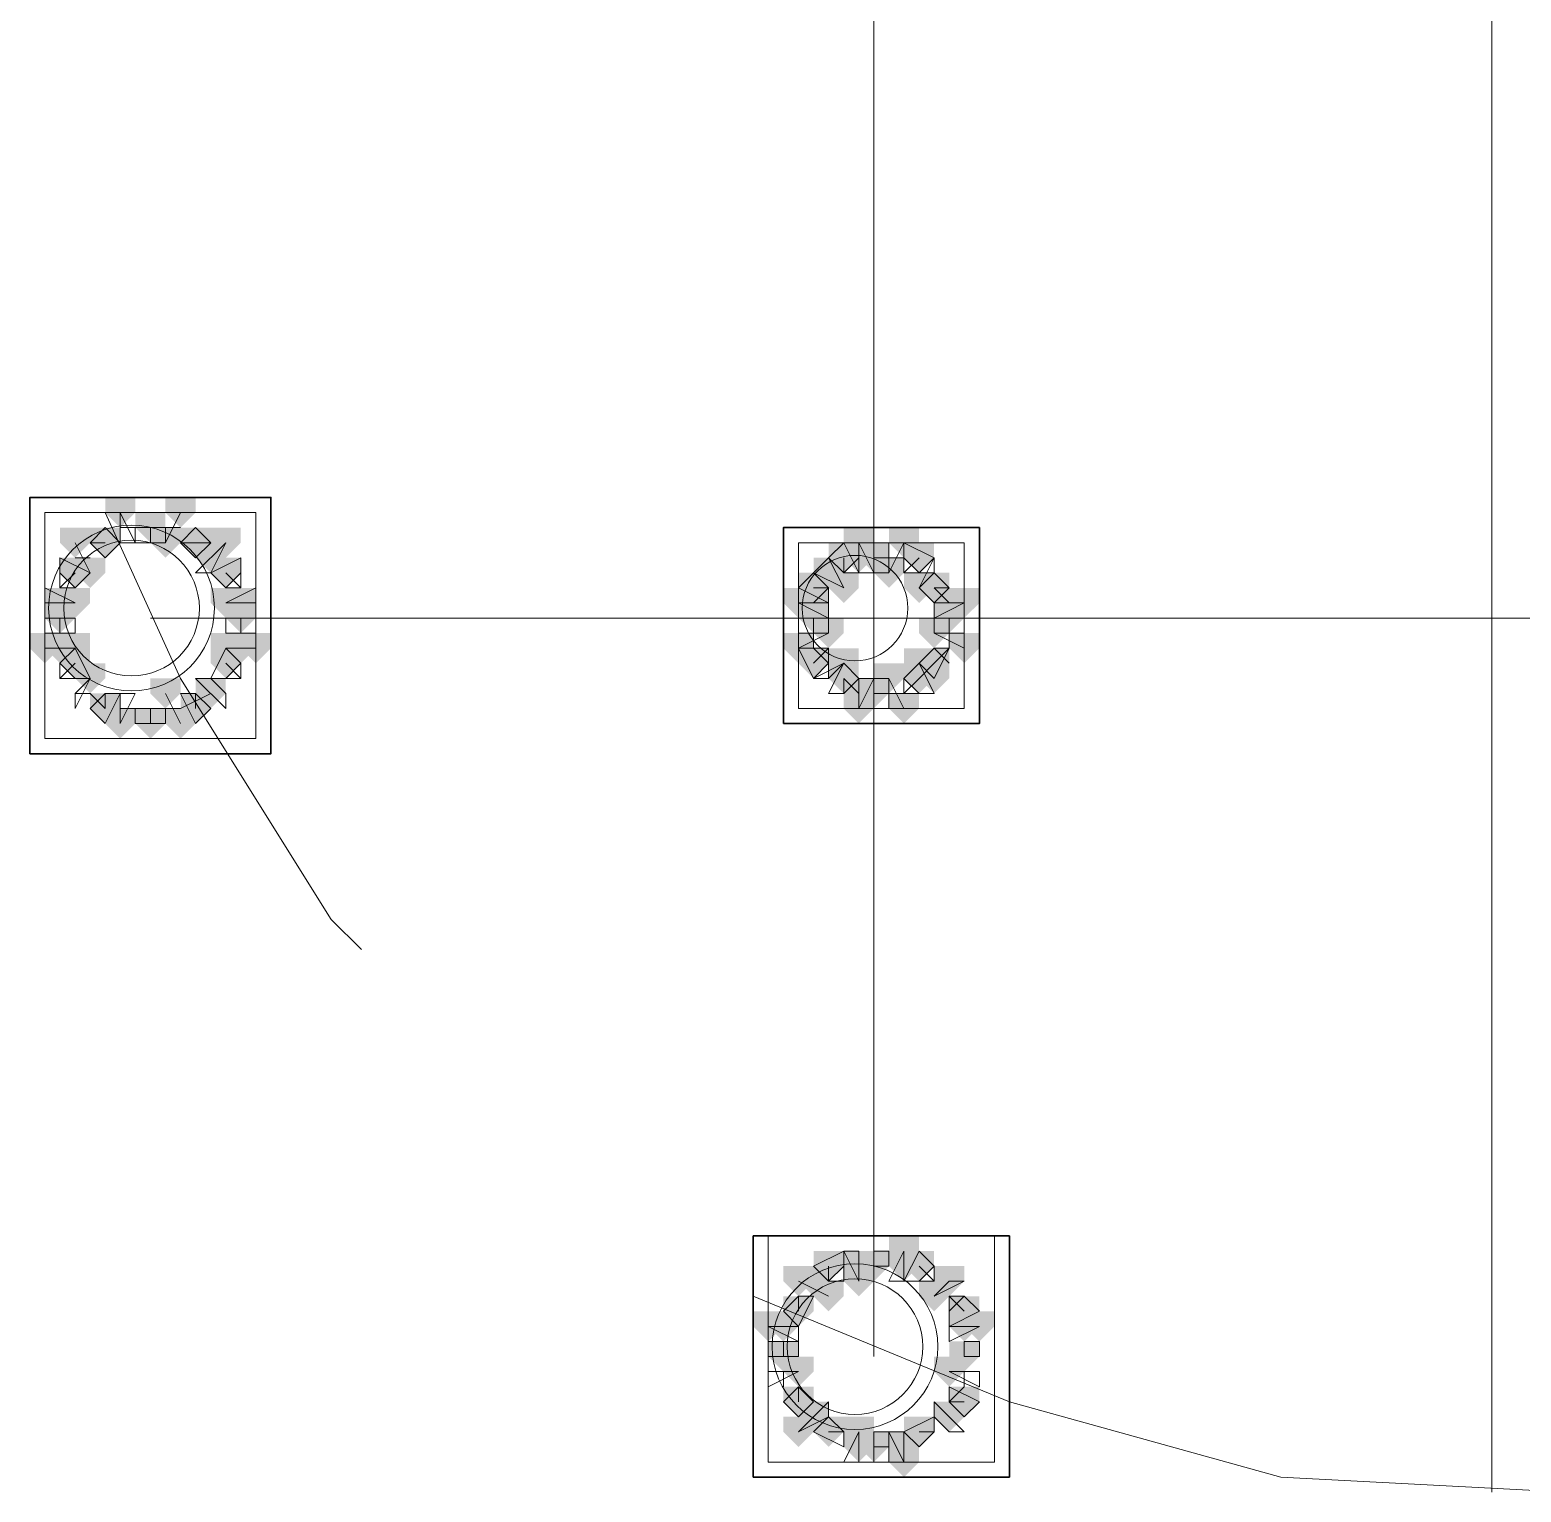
# Model space of a CAD drawing. Header units: millimetres. Extents: x 2315 to 4619, y 1334 to 1897.
# Drawn here: x 3494.09 to 3500.14, y 1548.66 to 1554.59 of the extents above; entities that cross this region are included whole.
import ezdxf

# ---------------------------------------------------------------- set-up
doc = ezdxf.new("R2010")
doc.units = ezdxf.units.MM
for name, color, linetype, true_color in [('PDF_10', 7, 'Continuous', 0x00b85c), ('PDF_AXIS', 7, 'Continuous', 0x00b85c), ('PDF_柱构件', 7, 'Continuous', 0x00b85c), ('PDF_转运站初步方案', 7, 'Continuous', 0x00b85c)]:
    doc.layers.add(name, color=color, linetype=linetype, true_color=true_color)
doc.layers.add('PDF_中心线层', color=1, linetype='Continuous')
doc.layers.add('PDF_粗实线层', color=7, linetype='Continuous')

msp = doc.modelspace()

# ---------------------------------------------------------------- hatches: boundary and pattern name
at = {"layer": 'PDF_10', "transparency": 33554559}
for points in [[(3494.5828, 1552.6298), (3494.5217, 1552.6298), (3494.5217, 1552.5687), (3494.5828, 1552.5076), (3494.6439, 1552.5687), (3494.6439, 1552.6298)], [(3494.5828, 1552.6298), (3494.5217, 1552.6298), (3494.5217, 1552.5687), (3494.5828, 1552.5076), (3494.6439, 1552.5687), (3494.6439, 1552.6298)], [(3494.3996, 1552.5687), (3494.3385, 1552.5687), (3494.3385, 1552.5076), (3494.3996, 1552.4466), (3494.4607, 1552.5076), (3494.4607, 1552.5687)], [(3494.3996, 1552.5687), (3494.3385, 1552.5687), (3494.3385, 1552.5076), (3494.3996, 1552.4466), (3494.4607, 1552.5076), (3494.4607, 1552.5687)], [(3494.3996, 1552.5687), (3494.3385, 1552.5687), (3494.3385, 1552.5076), (3494.3996, 1552.4466), (3494.4607, 1552.5076), (3494.4607, 1552.5687)], [(3494.7661, 1552.5687), (3494.705, 1552.5687), (3494.705, 1552.5076), (3494.7661, 1552.4466), (3494.8271, 1552.5076), (3494.8271, 1552.5687)], [(3494.7661, 1552.5687), (3494.705, 1552.5687), (3494.705, 1552.5076), (3494.7661, 1552.4466), (3494.8271, 1552.5076), (3494.8271, 1552.5687)], [(3494.7661, 1552.5687), (3494.705, 1552.5687), (3494.705, 1552.5076), (3494.7661, 1552.4466), (3494.8271, 1552.5076), (3494.8271, 1552.5687)], [(3497.3925, 1552.5076), (3497.3315, 1552.5076), (3497.3315, 1552.4466), (3497.3925, 1552.3855), (3497.4536, 1552.4466), (3497.4536, 1552.5076)], [(3497.3925, 1552.5076), (3497.3315, 1552.5076), (3497.3315, 1552.4466), (3497.3925, 1552.3855), (3497.4536, 1552.4466), (3497.4536, 1552.5076)], [(3497.5147, 1552.5076), (3497.4536, 1552.5076), (3497.4536, 1552.4466), (3497.5147, 1552.3855), (3497.5758, 1552.4466), (3497.5758, 1552.5076)], [(3497.5147, 1552.5076), (3497.4536, 1552.5076), (3497.4536, 1552.4466), (3497.5147, 1552.3855), (3497.5758, 1552.4466), (3497.5758, 1552.5076)], [(3497.698, 1552.5076), (3497.6369, 1552.5076), (3497.6369, 1552.4466), (3497.698, 1552.3855), (3497.759, 1552.4466), (3497.759, 1552.5076)], [(3497.698, 1552.5076), (3497.6369, 1552.5076), (3497.6369, 1552.4466), (3497.698, 1552.3855), (3497.759, 1552.4466), (3497.759, 1552.5076)], [(3494.2774, 1552.4466), (3494.2163, 1552.4466), (3494.2163, 1552.3855), (3494.2774, 1552.3244), (3494.3385, 1552.3855), (3494.3385, 1552.4466)], [(3494.2774, 1552.4466), (3494.2163, 1552.4466), (3494.2163, 1552.3855), (3494.2774, 1552.3244), (3494.3385, 1552.3855), (3494.3385, 1552.4466)], [(3494.8882, 1552.4466), (3494.8271, 1552.4466), (3494.8271, 1552.3855), (3494.8882, 1552.3244), (3494.9493, 1552.3855), (3494.9493, 1552.4466)], [(3494.8882, 1552.4466), (3494.8271, 1552.4466), (3494.8271, 1552.3855), (3494.8882, 1552.3244), (3494.9493, 1552.3855), (3494.9493, 1552.4466)], [(3497.2704, 1552.3855), (3497.2093, 1552.3855), (3497.2093, 1552.3244), (3497.2704, 1552.2633), (3497.3315, 1552.3244), (3497.3315, 1552.3855)], [(3497.2704, 1552.3855), (3497.2093, 1552.3855), (3497.2093, 1552.3244), (3497.2704, 1552.2633), (3497.3315, 1552.3244), (3497.3315, 1552.3855)], [(3497.759, 1552.3855), (3497.698, 1552.3855), (3497.698, 1552.3244), (3497.759, 1552.2633), (3497.8201, 1552.3244), (3497.8201, 1552.3855)], [(3497.759, 1552.3855), (3497.698, 1552.3855), (3497.698, 1552.3244), (3497.759, 1552.2633), (3497.8201, 1552.3244), (3497.8201, 1552.3855)], [(3494.2163, 1552.2633), (3494.1552, 1552.2633), (3494.1552, 1552.2022), (3494.2163, 1552.1412), (3494.2774, 1552.2022), (3494.2774, 1552.2633)], [(3494.2163, 1552.2633), (3494.1552, 1552.2633), (3494.1552, 1552.2022), (3494.2163, 1552.1412), (3494.2774, 1552.2022), (3494.2774, 1552.2633)], [(3494.9493, 1552.2633), (3494.8882, 1552.2633), (3494.8882, 1552.2022), (3494.9493, 1552.1412), (3495.0104, 1552.2022), (3495.0104, 1552.2633)], [(3494.9493, 1552.2633), (3494.8882, 1552.2633), (3494.8882, 1552.2022), (3494.9493, 1552.1412), (3495.0104, 1552.2022), (3495.0104, 1552.2633)], [(3497.2704, 1552.2633), (3497.2093, 1552.2633), (3497.2093, 1552.2022), (3497.2704, 1552.1412), (3497.3315, 1552.2022), (3497.3315, 1552.2633)], [(3497.2704, 1552.2633), (3497.2093, 1552.2633), (3497.2093, 1552.2022), (3497.2704, 1552.1412), (3497.3315, 1552.2022), (3497.3315, 1552.2633)], [(3497.8201, 1552.2633), (3497.759, 1552.2633), (3497.759, 1552.2022), (3497.8201, 1552.1412), (3497.8812, 1552.2022), (3497.8812, 1552.2633)], [(3497.8201, 1552.2633), (3497.759, 1552.2633), (3497.759, 1552.2022), (3497.8201, 1552.1412), (3497.8812, 1552.2022), (3497.8812, 1552.2633)], [(3494.2774, 1552.0801), (3494.2163, 1552.0801), (3494.2163, 1552.019), (3494.2774, 1551.9579), (3494.3385, 1552.019), (3494.3385, 1552.0801)], [(3494.2774, 1552.0801), (3494.2163, 1552.0801), (3494.2163, 1552.019), (3494.2774, 1551.9579), (3494.3385, 1552.019), (3494.3385, 1552.0801)], [(3494.8882, 1552.0801), (3494.8271, 1552.0801), (3494.8271, 1552.019), (3494.8882, 1551.9579), (3494.9493, 1552.019), (3494.9493, 1552.0801)], [(3494.8882, 1552.0801), (3494.8271, 1552.0801), (3494.8271, 1552.019), (3494.8882, 1551.9579), (3494.9493, 1552.019), (3494.9493, 1552.0801)], [(3497.2704, 1552.0801), (3497.2093, 1552.0801), (3497.2093, 1552.019), (3497.2704, 1551.9579), (3497.3315, 1552.019), (3497.3315, 1552.0801)], [(3497.2704, 1552.0801), (3497.2093, 1552.0801), (3497.2093, 1552.019), (3497.2704, 1551.9579), (3497.3315, 1552.019), (3497.3315, 1552.0801)], [(3497.759, 1552.0801), (3497.698, 1552.0801), (3497.698, 1552.019), (3497.759, 1551.9579), (3497.8201, 1552.019), (3497.8201, 1552.0801)], [(3497.759, 1552.0801), (3497.698, 1552.0801), (3497.698, 1552.019), (3497.759, 1551.9579), (3497.8201, 1552.019), (3497.8201, 1552.0801)], [(3497.3925, 1552.019), (3497.3315, 1552.019), (3497.3315, 1551.9579), (3497.3925, 1551.8968), (3497.4536, 1551.9579), (3497.4536, 1552.019)], [(3497.3925, 1552.019), (3497.3315, 1552.019), (3497.3315, 1551.9579), (3497.3925, 1551.8968), (3497.4536, 1551.9579), (3497.4536, 1552.019)], [(3497.698, 1552.019), (3497.6369, 1552.019), (3497.6369, 1551.9579), (3497.698, 1551.8968), (3497.759, 1551.9579), (3497.759, 1552.019)], [(3497.698, 1552.019), (3497.6369, 1552.019), (3497.6369, 1551.9579), (3497.698, 1551.8968), (3497.759, 1551.9579), (3497.759, 1552.019)], [(3497.5147, 1551.9579), (3497.4536, 1551.9579), (3497.4536, 1551.8968), (3497.5147, 1551.8357), (3497.5758, 1551.8968), (3497.5758, 1551.9579)], [(3497.5147, 1551.9579), (3497.4536, 1551.9579), (3497.4536, 1551.8968), (3497.5147, 1551.8357), (3497.5758, 1551.8968), (3497.5758, 1551.9579)], [(3494.3996, 1551.8968), (3494.3385, 1551.8968), (3494.3385, 1551.8357), (3494.3996, 1551.7747), (3494.4607, 1551.8357), (3494.4607, 1551.8968)], [(3494.3996, 1551.8968), (3494.3385, 1551.8968), (3494.3385, 1551.8357), (3494.3996, 1551.7747), (3494.4607, 1551.8357), (3494.4607, 1551.8968)], [(3494.7661, 1551.8968), (3494.705, 1551.8968), (3494.705, 1551.8357), (3494.7661, 1551.7747), (3494.8271, 1551.8357), (3494.8271, 1551.8968)], [(3494.7661, 1551.8968), (3494.705, 1551.8968), (3494.705, 1551.8357), (3494.7661, 1551.7747), (3494.8271, 1551.8357), (3494.8271, 1551.8968)], [(3494.5828, 1551.8357), (3494.5217, 1551.8357), (3494.5217, 1551.7747), (3494.5828, 1551.7136), (3494.6439, 1551.7747), (3494.6439, 1551.8357)], [(3494.5828, 1551.8357), (3494.5217, 1551.8357), (3494.5217, 1551.7747), (3494.5828, 1551.7136), (3494.6439, 1551.7747), (3494.6439, 1551.8357)], [(3497.3315, 1549.6368), (3497.2704, 1549.6368), (3497.2704, 1549.5757), (3497.3315, 1549.5147), (3497.3925, 1549.5757), (3497.3925, 1549.6368)], [(3497.3315, 1549.6368), (3497.2704, 1549.6368), (3497.2704, 1549.5757), (3497.3315, 1549.5147), (3497.3925, 1549.5757), (3497.3925, 1549.6368)], [(3497.5147, 1549.6368), (3497.4536, 1549.6368), (3497.4536, 1549.5757), (3497.5147, 1549.5147), (3497.5758, 1549.5757), (3497.5758, 1549.6368)], [(3497.5147, 1549.6368), (3497.4536, 1549.6368), (3497.4536, 1549.5757), (3497.5147, 1549.5147), (3497.5758, 1549.5757), (3497.5758, 1549.6368)], [(3497.698, 1549.6368), (3497.6369, 1549.6368), (3497.6369, 1549.5757), (3497.698, 1549.5147), (3497.759, 1549.5757), (3497.759, 1549.6368)], [(3497.698, 1549.6368), (3497.6369, 1549.6368), (3497.6369, 1549.5757), (3497.698, 1549.5147), (3497.759, 1549.5757), (3497.759, 1549.6368)], [(3497.2093, 1549.4536), (3497.1482, 1549.4536), (3497.1482, 1549.3925), (3497.2093, 1549.3314), (3497.2704, 1549.3925), (3497.2704, 1549.4536)], [(3497.2093, 1549.4536), (3497.1482, 1549.4536), (3497.1482, 1549.3925), (3497.2093, 1549.3314), (3497.2704, 1549.3925), (3497.2704, 1549.4536)], [(3497.8812, 1549.4536), (3497.8201, 1549.4536), (3497.8201, 1549.3925), (3497.8812, 1549.3314), (3497.9423, 1549.3925), (3497.9423, 1549.4536)], [(3497.8812, 1549.4536), (3497.8201, 1549.4536), (3497.8201, 1549.3925), (3497.8812, 1549.3314), (3497.9423, 1549.3925), (3497.9423, 1549.4536)], [(3497.1482, 1549.2703), (3497.0871, 1549.2703), (3497.0871, 1549.2093), (3497.1482, 1549.1482), (3497.2093, 1549.2093), (3497.2093, 1549.2703)], [(3497.1482, 1549.2703), (3497.0871, 1549.2703), (3497.0871, 1549.2093), (3497.1482, 1549.1482), (3497.2093, 1549.2093), (3497.2093, 1549.2703)], [(3497.8812, 1549.2703), (3497.8201, 1549.2703), (3497.8201, 1549.2093), (3497.8812, 1549.1482), (3497.9423, 1549.2093), (3497.9423, 1549.2703)], [(3497.8812, 1549.2703), (3497.8201, 1549.2703), (3497.8201, 1549.2093), (3497.8812, 1549.1482), (3497.9423, 1549.2093), (3497.9423, 1549.2703)], [(3497.2093, 1549.0871), (3497.1482, 1549.0871), (3497.1482, 1549.026), (3497.2093, 1548.9649), (3497.2704, 1549.026), (3497.2704, 1549.0871)], [(3497.2093, 1549.0871), (3497.1482, 1549.0871), (3497.1482, 1549.026), (3497.2093, 1548.9649), (3497.2704, 1549.026), (3497.2704, 1549.0871)], [(3497.2093, 1549.0871), (3497.1482, 1549.0871), (3497.1482, 1549.026), (3497.2093, 1548.9649), (3497.2704, 1549.026), (3497.2704, 1549.0871)], [(3497.8812, 1549.0871), (3497.8201, 1549.0871), (3497.8201, 1549.026), (3497.8812, 1548.9649), (3497.9423, 1549.026), (3497.9423, 1549.0871)], [(3497.8812, 1549.0871), (3497.8201, 1549.0871), (3497.8201, 1549.026), (3497.8812, 1548.9649), (3497.9423, 1549.026), (3497.9423, 1549.0871)], [(3497.3315, 1548.9649), (3497.2704, 1548.9649), (3497.2704, 1548.9039), (3497.3315, 1548.8428), (3497.3925, 1548.9039), (3497.3925, 1548.9649)], [(3497.3315, 1548.9649), (3497.2704, 1548.9649), (3497.2704, 1548.9039), (3497.3315, 1548.8428), (3497.3925, 1548.9039), (3497.3925, 1548.9649)], [(3497.3315, 1548.9649), (3497.2704, 1548.9649), (3497.2704, 1548.9039), (3497.3315, 1548.8428), (3497.3925, 1548.9039), (3497.3925, 1548.9649)], [(3497.698, 1548.9649), (3497.6369, 1548.9649), (3497.6369, 1548.9039), (3497.698, 1548.8428), (3497.759, 1548.9039), (3497.759, 1548.9649)], [(3497.698, 1548.9649), (3497.6369, 1548.9649), (3497.6369, 1548.9039), (3497.698, 1548.8428), (3497.759, 1548.9039), (3497.759, 1548.9649)], [(3497.5147, 1548.9039), (3497.4536, 1548.9039), (3497.4536, 1548.8428), (3497.5147, 1548.7817), (3497.5758, 1548.8428), (3497.5758, 1548.9039)], [(3497.5147, 1548.9039), (3497.4536, 1548.9039), (3497.4536, 1548.8428), (3497.5147, 1548.7817), (3497.5758, 1548.8428), (3497.5758, 1548.9039)]]:
    msp.add_hatch(color=256, dxfattribs=at).paths.add_polyline_path(points)
at = {"layer": 'PDF_柱构件', "transparency": 33554559}
for points in [[(3494.4607, 1552.6909), (3494.3996, 1552.6909), (3494.3996, 1552.6298), (3494.4607, 1552.5687), (3494.5217, 1552.6298), (3494.5217, 1552.6909)], [(3494.705, 1552.6909), (3494.6439, 1552.6909), (3494.6439, 1552.6298), (3494.705, 1552.5687), (3494.7661, 1552.6298), (3494.7661, 1552.6909)], [(3494.2774, 1552.5687), (3494.2163, 1552.5687), (3494.2163, 1552.5076), (3494.2774, 1552.4466), (3494.3385, 1552.5076), (3494.3385, 1552.5687)], [(3494.6439, 1552.5687), (3494.5828, 1552.5687), (3494.5828, 1552.5076), (3494.6439, 1552.4466), (3494.705, 1552.5076), (3494.705, 1552.5687)], [(3494.8882, 1552.5687), (3494.8271, 1552.5687), (3494.8271, 1552.5076), (3494.8882, 1552.4466), (3494.9493, 1552.5076), (3494.9493, 1552.5687)], [(3497.4536, 1552.5687), (3497.3925, 1552.5687), (3497.3925, 1552.5076), (3497.4536, 1552.4466), (3497.5147, 1552.5076), (3497.5147, 1552.5687)], [(3497.6369, 1552.5687), (3497.5758, 1552.5687), (3497.5758, 1552.5076), (3497.6369, 1552.4466), (3497.698, 1552.5076), (3497.698, 1552.5687)], [(3494.8271, 1552.5076), (3494.7661, 1552.5076), (3494.7661, 1552.4466), (3494.8271, 1552.3855), (3494.8882, 1552.4466), (3494.8882, 1552.5076)], [(3497.4536, 1552.5076), (3497.3925, 1552.5076), (3497.3925, 1552.4466), (3497.4536, 1552.3855), (3497.5147, 1552.4466), (3497.5147, 1552.5076)], [(3494.3385, 1552.4466), (3494.2774, 1552.4466), (3494.2774, 1552.3855), (3494.3385, 1552.3244), (3494.3996, 1552.3855), (3494.3996, 1552.4466)], [(3497.3315, 1552.4466), (3497.2704, 1552.4466), (3497.2704, 1552.3855), (3497.3315, 1552.3244), (3497.3925, 1552.3855), (3497.3925, 1552.4466)], [(3497.5758, 1552.4466), (3497.5147, 1552.4466), (3497.5147, 1552.3855), (3497.5758, 1552.3244), (3497.6369, 1552.3855), (3497.6369, 1552.4466)], [(3497.3925, 1552.3855), (3497.3315, 1552.3855), (3497.3315, 1552.3244), (3497.3925, 1552.2633), (3497.4536, 1552.3244), (3497.4536, 1552.3855)], [(3497.698, 1552.3855), (3497.6369, 1552.3855), (3497.6369, 1552.3244), (3497.698, 1552.2633), (3497.759, 1552.3244), (3497.759, 1552.3855)], [(3494.2163, 1552.3244), (3494.1552, 1552.3244), (3494.1552, 1552.2633), (3494.2163, 1552.2022), (3494.2774, 1552.2633), (3494.2774, 1552.3244)], [(3494.2774, 1552.3244), (3494.2163, 1552.3244), (3494.2163, 1552.2633), (3494.2774, 1552.2022), (3494.3385, 1552.2633), (3494.3385, 1552.3244)], [(3494.8882, 1552.3244), (3494.8271, 1552.3244), (3494.8271, 1552.2633), (3494.8882, 1552.2022), (3494.9493, 1552.2633), (3494.9493, 1552.3244)], [(3494.9493, 1552.3244), (3494.8882, 1552.3244), (3494.8882, 1552.2633), (3494.9493, 1552.2022), (3495.0104, 1552.2633), (3495.0104, 1552.3244)], [(3497.2093, 1552.3244), (3497.1482, 1552.3244), (3497.1482, 1552.2633), (3497.2093, 1552.2022), (3497.2704, 1552.2633), (3497.2704, 1552.3244)], [(3497.2704, 1552.3244), (3497.2093, 1552.3244), (3497.2093, 1552.2633), (3497.2704, 1552.2022), (3497.3315, 1552.2633), (3497.3315, 1552.3244)], [(3497.8201, 1552.3244), (3497.759, 1552.3244), (3497.759, 1552.2633), (3497.8201, 1552.2022), (3497.8812, 1552.2633), (3497.8812, 1552.3244)], [(3497.8812, 1552.3244), (3497.8201, 1552.3244), (3497.8201, 1552.2633), (3497.8812, 1552.2022), (3497.9423, 1552.2633), (3497.9423, 1552.3244)], [(3497.3315, 1552.2022), (3497.2704, 1552.2022), (3497.2704, 1552.1412), (3497.3315, 1552.0801), (3497.3925, 1552.1412), (3497.3925, 1552.2022)], [(3497.759, 1552.2022), (3497.698, 1552.2022), (3497.698, 1552.1412), (3497.759, 1552.0801), (3497.8201, 1552.1412), (3497.8201, 1552.2022)], [(3494.1552, 1552.1412), (3494.0942, 1552.1412), (3494.0942, 1552.0801), (3494.1552, 1552.019), (3494.2163, 1552.0801), (3494.2163, 1552.1412)], [(3494.2163, 1552.1412), (3494.1552, 1552.1412), (3494.1552, 1552.0801), (3494.2163, 1552.019), (3494.2774, 1552.0801), (3494.2774, 1552.1412)], [(3494.2774, 1552.1412), (3494.2163, 1552.1412), (3494.2163, 1552.0801), (3494.2774, 1552.019), (3494.3385, 1552.0801), (3494.3385, 1552.1412)], [(3494.8882, 1552.1412), (3494.8271, 1552.1412), (3494.8271, 1552.0801), (3494.8882, 1552.019), (3494.9493, 1552.0801), (3494.9493, 1552.1412)], [(3494.9493, 1552.1412), (3494.8882, 1552.1412), (3494.8882, 1552.0801), (3494.9493, 1552.019), (3495.0104, 1552.0801), (3495.0104, 1552.1412)], [(3495.0104, 1552.1412), (3494.9493, 1552.1412), (3494.9493, 1552.0801), (3495.0104, 1552.019), (3495.0715, 1552.0801), (3495.0715, 1552.1412)], [(3497.2093, 1552.1412), (3497.1482, 1552.1412), (3497.1482, 1552.0801), (3497.2093, 1552.019), (3497.2704, 1552.0801), (3497.2704, 1552.1412)], [(3497.8812, 1552.1412), (3497.8201, 1552.1412), (3497.8201, 1552.0801), (3497.8812, 1552.019), (3497.9423, 1552.0801), (3497.9423, 1552.1412)], [(3497.3925, 1552.0801), (3497.3315, 1552.0801), (3497.3315, 1552.019), (3497.3925, 1551.9579), (3497.4536, 1552.019), (3497.4536, 1552.0801)], [(3497.698, 1552.0801), (3497.6369, 1552.0801), (3497.6369, 1552.019), (3497.698, 1551.9579), (3497.759, 1552.019), (3497.759, 1552.0801)], [(3494.3385, 1552.019), (3494.2774, 1552.019), (3494.2774, 1551.9579), (3494.3385, 1551.8968), (3494.3996, 1551.9579), (3494.3996, 1552.019)], [(3497.5758, 1552.019), (3497.5147, 1552.019), (3497.5147, 1551.9579), (3497.5758, 1551.8968), (3497.6369, 1551.9579), (3497.6369, 1552.019)], [(3497.759, 1552.019), (3497.698, 1552.019), (3497.698, 1551.9579), (3497.759, 1551.8968), (3497.8201, 1551.9579), (3497.8201, 1552.019)], [(3494.6439, 1551.9579), (3494.5828, 1551.9579), (3494.5828, 1551.8968), (3494.6439, 1551.8357), (3494.705, 1551.8968), (3494.705, 1551.9579)], [(3494.8271, 1551.9579), (3494.7661, 1551.9579), (3494.7661, 1551.8968), (3494.8271, 1551.8357), (3494.8882, 1551.8968), (3494.8882, 1551.9579)], [(3497.4536, 1551.9579), (3497.3925, 1551.9579), (3497.3925, 1551.8968), (3497.4536, 1551.8357), (3497.5147, 1551.8968), (3497.5147, 1551.9579)], [(3497.4536, 1551.8968), (3497.3925, 1551.8968), (3497.3925, 1551.8357), (3497.4536, 1551.7747), (3497.5147, 1551.8357), (3497.5147, 1551.8968)], [(3497.6369, 1551.8968), (3497.5758, 1551.8968), (3497.5758, 1551.8357), (3497.6369, 1551.7747), (3497.698, 1551.8357), (3497.698, 1551.8968)], [(3494.4607, 1551.8357), (3494.3996, 1551.8357), (3494.3996, 1551.7747), (3494.4607, 1551.7136), (3494.5217, 1551.7747), (3494.5217, 1551.8357)], [(3494.705, 1551.8357), (3494.6439, 1551.8357), (3494.6439, 1551.7747), (3494.705, 1551.7136), (3494.7661, 1551.7747), (3494.7661, 1551.8357)], [(3497.6369, 1549.6979), (3497.5758, 1549.6979), (3497.5758, 1549.6368), (3497.6369, 1549.5757), (3497.698, 1549.6368), (3497.698, 1549.6979)], [(3497.4536, 1549.6368), (3497.3925, 1549.6368), (3497.3925, 1549.5757), (3497.4536, 1549.5147), (3497.5147, 1549.5757), (3497.5147, 1549.6368)], [(3497.6369, 1549.6368), (3497.5758, 1549.6368), (3497.5758, 1549.5757), (3497.6369, 1549.5147), (3497.698, 1549.5757), (3497.698, 1549.6368)], [(3497.2093, 1549.5757), (3497.1482, 1549.5757), (3497.1482, 1549.5147), (3497.2093, 1549.4536), (3497.2704, 1549.5147), (3497.2704, 1549.5757)], [(3497.2704, 1549.5757), (3497.2093, 1549.5757), (3497.2093, 1549.5147), (3497.2704, 1549.4536), (3497.3315, 1549.5147), (3497.3315, 1549.5757)], [(3497.4536, 1549.5757), (3497.3925, 1549.5757), (3497.3925, 1549.5147), (3497.4536, 1549.4536), (3497.5147, 1549.5147), (3497.5147, 1549.5757)], [(3497.8201, 1549.5757), (3497.759, 1549.5757), (3497.759, 1549.5147), (3497.8201, 1549.4536), (3497.8812, 1549.5147), (3497.8812, 1549.5757)], [(3497.3315, 1549.5147), (3497.2704, 1549.5147), (3497.2704, 1549.4536), (3497.3315, 1549.3925), (3497.3925, 1549.4536), (3497.3925, 1549.5147)], [(3497.759, 1549.5147), (3497.698, 1549.5147), (3497.698, 1549.4536), (3497.759, 1549.3925), (3497.8201, 1549.4536), (3497.8201, 1549.5147)], [(3497.0871, 1549.3925), (3497.0261, 1549.3925), (3497.0261, 1549.3314), (3497.0871, 1549.2703), (3497.1482, 1549.3314), (3497.1482, 1549.3925)], [(3497.1482, 1549.3925), (3497.0871, 1549.3925), (3497.0871, 1549.3314), (3497.1482, 1549.2703), (3497.2093, 1549.3314), (3497.2093, 1549.3925)], [(3497.8812, 1549.3925), (3497.8201, 1549.3925), (3497.8201, 1549.3314), (3497.8812, 1549.2703), (3497.9423, 1549.3314), (3497.9423, 1549.3925)], [(3497.9423, 1549.3925), (3497.8812, 1549.3925), (3497.8812, 1549.3314), (3497.9423, 1549.2703), (3498.0034, 1549.3314), (3498.0034, 1549.3925)], [(3497.2093, 1549.2093), (3497.1482, 1549.2093), (3497.1482, 1549.1482), (3497.2093, 1549.0871), (3497.2704, 1549.1482), (3497.2704, 1549.2093)], [(3497.8201, 1549.2093), (3497.759, 1549.2093), (3497.759, 1549.1482), (3497.8201, 1549.0871), (3497.8812, 1549.1482), (3497.8812, 1549.2093)], [(3497.2704, 1549.026), (3497.2093, 1549.026), (3497.2093, 1548.9649), (3497.2704, 1548.9039), (3497.3315, 1548.9649), (3497.3315, 1549.026)], [(3497.8201, 1549.026), (3497.759, 1549.026), (3497.759, 1548.9649), (3497.8201, 1548.9039), (3497.8812, 1548.9649), (3497.8812, 1549.026)], [(3497.2093, 1548.9649), (3497.1482, 1548.9649), (3497.1482, 1548.9039), (3497.2093, 1548.8428), (3497.2704, 1548.9039), (3497.2704, 1548.9649)], [(3497.4536, 1548.9649), (3497.3925, 1548.9649), (3497.3925, 1548.9039), (3497.4536, 1548.8428), (3497.5147, 1548.9039), (3497.5147, 1548.9649)], [(3497.4536, 1548.9039), (3497.3925, 1548.9039), (3497.3925, 1548.8428), (3497.4536, 1548.7817), (3497.5147, 1548.8428), (3497.5147, 1548.9039)], [(3497.6369, 1548.9039), (3497.5758, 1548.9039), (3497.5758, 1548.8428), (3497.6369, 1548.7817), (3497.698, 1548.8428), (3497.698, 1548.9039)], [(3497.6369, 1548.8428), (3497.5758, 1548.8428), (3497.5758, 1548.7817), (3497.6369, 1548.7206), (3497.698, 1548.7817), (3497.698, 1548.8428)]]:
    msp.add_hatch(color=256, dxfattribs=at).paths.add_polyline_path(points)
at = {"layer": 'PDF_转运站初步方案', "transparency": 33554559}
for points in [[(3494.5828, 1552.6298), (3494.5217, 1552.6298), (3494.5217, 1552.5687), (3494.5828, 1552.5076), (3494.6439, 1552.5687), (3494.6439, 1552.6298)], [(3494.5828, 1552.6298), (3494.5217, 1552.6298), (3494.5217, 1552.5687), (3494.5828, 1552.5076), (3494.6439, 1552.5687), (3494.6439, 1552.6298)], [(3494.3996, 1552.5687), (3494.3385, 1552.5687), (3494.3385, 1552.5076), (3494.3996, 1552.4466), (3494.4607, 1552.5076), (3494.4607, 1552.5687)], [(3494.3996, 1552.5687), (3494.3385, 1552.5687), (3494.3385, 1552.5076), (3494.3996, 1552.4466), (3494.4607, 1552.5076), (3494.4607, 1552.5687)], [(3494.7661, 1552.5687), (3494.705, 1552.5687), (3494.705, 1552.5076), (3494.7661, 1552.4466), (3494.8271, 1552.5076), (3494.8271, 1552.5687)], [(3494.7661, 1552.5687), (3494.705, 1552.5687), (3494.705, 1552.5076), (3494.7661, 1552.4466), (3494.8271, 1552.5076), (3494.8271, 1552.5687)], [(3497.3925, 1552.5076), (3497.3315, 1552.5076), (3497.3315, 1552.4466), (3497.3925, 1552.3855), (3497.4536, 1552.4466), (3497.4536, 1552.5076)], [(3497.3925, 1552.5076), (3497.3315, 1552.5076), (3497.3315, 1552.4466), (3497.3925, 1552.3855), (3497.4536, 1552.4466), (3497.4536, 1552.5076)], [(3497.5147, 1552.5076), (3497.4536, 1552.5076), (3497.4536, 1552.4466), (3497.5147, 1552.3855), (3497.5758, 1552.4466), (3497.5758, 1552.5076)], [(3497.5147, 1552.5076), (3497.4536, 1552.5076), (3497.4536, 1552.4466), (3497.5147, 1552.3855), (3497.5758, 1552.4466), (3497.5758, 1552.5076)], [(3497.698, 1552.5076), (3497.6369, 1552.5076), (3497.6369, 1552.4466), (3497.698, 1552.3855), (3497.759, 1552.4466), (3497.759, 1552.5076)], [(3497.698, 1552.5076), (3497.6369, 1552.5076), (3497.6369, 1552.4466), (3497.698, 1552.3855), (3497.759, 1552.4466), (3497.759, 1552.5076)], [(3494.2774, 1552.4466), (3494.2163, 1552.4466), (3494.2163, 1552.3855), (3494.2774, 1552.3244), (3494.3385, 1552.3855), (3494.3385, 1552.4466)], [(3494.2774, 1552.4466), (3494.2163, 1552.4466), (3494.2163, 1552.3855), (3494.2774, 1552.3244), (3494.3385, 1552.3855), (3494.3385, 1552.4466)], [(3494.8882, 1552.4466), (3494.8271, 1552.4466), (3494.8271, 1552.3855), (3494.8882, 1552.3244), (3494.9493, 1552.3855), (3494.9493, 1552.4466)], [(3494.8882, 1552.4466), (3494.8271, 1552.4466), (3494.8271, 1552.3855), (3494.8882, 1552.3244), (3494.9493, 1552.3855), (3494.9493, 1552.4466)], [(3497.2704, 1552.3855), (3497.2093, 1552.3855), (3497.2093, 1552.3244), (3497.2704, 1552.2633), (3497.3315, 1552.3244), (3497.3315, 1552.3855)], [(3497.2704, 1552.3855), (3497.2093, 1552.3855), (3497.2093, 1552.3244), (3497.2704, 1552.2633), (3497.3315, 1552.3244), (3497.3315, 1552.3855)], [(3497.759, 1552.3855), (3497.698, 1552.3855), (3497.698, 1552.3244), (3497.759, 1552.2633), (3497.8201, 1552.3244), (3497.8201, 1552.3855)], [(3497.759, 1552.3855), (3497.698, 1552.3855), (3497.698, 1552.3244), (3497.759, 1552.2633), (3497.8201, 1552.3244), (3497.8201, 1552.3855)], [(3494.2163, 1552.2633), (3494.1552, 1552.2633), (3494.1552, 1552.2022), (3494.2163, 1552.1412), (3494.2774, 1552.2022), (3494.2774, 1552.2633)], [(3494.2163, 1552.2633), (3494.1552, 1552.2633), (3494.1552, 1552.2022), (3494.2163, 1552.1412), (3494.2774, 1552.2022), (3494.2774, 1552.2633)], [(3494.9493, 1552.2633), (3494.8882, 1552.2633), (3494.8882, 1552.2022), (3494.9493, 1552.1412), (3495.0104, 1552.2022), (3495.0104, 1552.2633)], [(3494.9493, 1552.2633), (3494.8882, 1552.2633), (3494.8882, 1552.2022), (3494.9493, 1552.1412), (3495.0104, 1552.2022), (3495.0104, 1552.2633)], [(3497.2704, 1552.2633), (3497.2093, 1552.2633), (3497.2093, 1552.2022), (3497.2704, 1552.1412), (3497.3315, 1552.2022), (3497.3315, 1552.2633)], [(3497.2704, 1552.2633), (3497.2093, 1552.2633), (3497.2093, 1552.2022), (3497.2704, 1552.1412), (3497.3315, 1552.2022), (3497.3315, 1552.2633)], [(3497.8201, 1552.2633), (3497.759, 1552.2633), (3497.759, 1552.2022), (3497.8201, 1552.1412), (3497.8812, 1552.2022), (3497.8812, 1552.2633)], [(3497.8201, 1552.2633), (3497.759, 1552.2633), (3497.759, 1552.2022), (3497.8201, 1552.1412), (3497.8812, 1552.2022), (3497.8812, 1552.2633)], [(3494.2774, 1552.0801), (3494.2163, 1552.0801), (3494.2163, 1552.019), (3494.2774, 1551.9579), (3494.3385, 1552.019), (3494.3385, 1552.0801)], [(3494.2774, 1552.0801), (3494.2163, 1552.0801), (3494.2163, 1552.019), (3494.2774, 1551.9579), (3494.3385, 1552.019), (3494.3385, 1552.0801)], [(3494.8882, 1552.0801), (3494.8271, 1552.0801), (3494.8271, 1552.019), (3494.8882, 1551.9579), (3494.9493, 1552.019), (3494.9493, 1552.0801)], [(3494.8882, 1552.0801), (3494.8271, 1552.0801), (3494.8271, 1552.019), (3494.8882, 1551.9579), (3494.9493, 1552.019), (3494.9493, 1552.0801)], [(3497.2704, 1552.0801), (3497.2093, 1552.0801), (3497.2093, 1552.019), (3497.2704, 1551.9579), (3497.3315, 1552.019), (3497.3315, 1552.0801)], [(3497.2704, 1552.0801), (3497.2093, 1552.0801), (3497.2093, 1552.019), (3497.2704, 1551.9579), (3497.3315, 1552.019), (3497.3315, 1552.0801)], [(3497.759, 1552.0801), (3497.698, 1552.0801), (3497.698, 1552.019), (3497.759, 1551.9579), (3497.8201, 1552.019), (3497.8201, 1552.0801)], [(3497.759, 1552.0801), (3497.698, 1552.0801), (3497.698, 1552.019), (3497.759, 1551.9579), (3497.8201, 1552.019), (3497.8201, 1552.0801)], [(3497.3925, 1552.019), (3497.3315, 1552.019), (3497.3315, 1551.9579), (3497.3925, 1551.8968), (3497.4536, 1551.9579), (3497.4536, 1552.019)], [(3497.3925, 1552.019), (3497.3315, 1552.019), (3497.3315, 1551.9579), (3497.3925, 1551.8968), (3497.4536, 1551.9579), (3497.4536, 1552.019)], [(3497.698, 1552.019), (3497.6369, 1552.019), (3497.6369, 1551.9579), (3497.698, 1551.8968), (3497.759, 1551.9579), (3497.759, 1552.019)], [(3497.698, 1552.019), (3497.6369, 1552.019), (3497.6369, 1551.9579), (3497.698, 1551.8968), (3497.759, 1551.9579), (3497.759, 1552.019)], [(3497.5147, 1551.9579), (3497.4536, 1551.9579), (3497.4536, 1551.8968), (3497.5147, 1551.8357), (3497.5758, 1551.8968), (3497.5758, 1551.9579)], [(3497.5147, 1551.9579), (3497.4536, 1551.9579), (3497.4536, 1551.8968), (3497.5147, 1551.8357), (3497.5758, 1551.8968), (3497.5758, 1551.9579)], [(3494.3996, 1551.8968), (3494.3385, 1551.8968), (3494.3385, 1551.8357), (3494.3996, 1551.7747), (3494.4607, 1551.8357), (3494.4607, 1551.8968)], [(3494.3996, 1551.8968), (3494.3385, 1551.8968), (3494.3385, 1551.8357), (3494.3996, 1551.7747), (3494.4607, 1551.8357), (3494.4607, 1551.8968)], [(3494.7661, 1551.8968), (3494.705, 1551.8968), (3494.705, 1551.8357), (3494.7661, 1551.7747), (3494.8271, 1551.8357), (3494.8271, 1551.8968)], [(3494.7661, 1551.8968), (3494.705, 1551.8968), (3494.705, 1551.8357), (3494.7661, 1551.7747), (3494.8271, 1551.8357), (3494.8271, 1551.8968)], [(3494.5828, 1551.8357), (3494.5217, 1551.8357), (3494.5217, 1551.7747), (3494.5828, 1551.7136), (3494.6439, 1551.7747), (3494.6439, 1551.8357)], [(3494.5828, 1551.8357), (3494.5217, 1551.8357), (3494.5217, 1551.7747), (3494.5828, 1551.7136), (3494.6439, 1551.7747), (3494.6439, 1551.8357)], [(3497.3315, 1549.6368), (3497.2704, 1549.6368), (3497.2704, 1549.5757), (3497.3315, 1549.5147), (3497.3925, 1549.5757), (3497.3925, 1549.6368)], [(3497.3315, 1549.6368), (3497.2704, 1549.6368), (3497.2704, 1549.5757), (3497.3315, 1549.5147), (3497.3925, 1549.5757), (3497.3925, 1549.6368)], [(3497.5147, 1549.6368), (3497.4536, 1549.6368), (3497.4536, 1549.5757), (3497.5147, 1549.5147), (3497.5758, 1549.5757), (3497.5758, 1549.6368)], [(3497.5147, 1549.6368), (3497.4536, 1549.6368), (3497.4536, 1549.5757), (3497.5147, 1549.5147), (3497.5758, 1549.5757), (3497.5758, 1549.6368)], [(3497.698, 1549.6368), (3497.6369, 1549.6368), (3497.6369, 1549.5757), (3497.698, 1549.5147), (3497.759, 1549.5757), (3497.759, 1549.6368)], [(3497.698, 1549.6368), (3497.6369, 1549.6368), (3497.6369, 1549.5757), (3497.698, 1549.5147), (3497.759, 1549.5757), (3497.759, 1549.6368)], [(3497.2093, 1549.4536), (3497.1482, 1549.4536), (3497.1482, 1549.3925), (3497.2093, 1549.3314), (3497.2704, 1549.3925), (3497.2704, 1549.4536)], [(3497.2093, 1549.4536), (3497.1482, 1549.4536), (3497.1482, 1549.3925), (3497.2093, 1549.3314), (3497.2704, 1549.3925), (3497.2704, 1549.4536)], [(3497.8812, 1549.4536), (3497.8201, 1549.4536), (3497.8201, 1549.3925), (3497.8812, 1549.3314), (3497.9423, 1549.3925), (3497.9423, 1549.4536)], [(3497.8812, 1549.4536), (3497.8201, 1549.4536), (3497.8201, 1549.3925), (3497.8812, 1549.3314), (3497.9423, 1549.3925), (3497.9423, 1549.4536)], [(3497.1482, 1549.2703), (3497.0871, 1549.2703), (3497.0871, 1549.2093), (3497.1482, 1549.1482), (3497.2093, 1549.2093), (3497.2093, 1549.2703)], [(3497.1482, 1549.2703), (3497.0871, 1549.2703), (3497.0871, 1549.2093), (3497.1482, 1549.1482), (3497.2093, 1549.2093), (3497.2093, 1549.2703)], [(3497.8812, 1549.2703), (3497.8201, 1549.2703), (3497.8201, 1549.2093), (3497.8812, 1549.1482), (3497.9423, 1549.2093), (3497.9423, 1549.2703)], [(3497.8812, 1549.2703), (3497.8201, 1549.2703), (3497.8201, 1549.2093), (3497.8812, 1549.1482), (3497.9423, 1549.2093), (3497.9423, 1549.2703)], [(3497.2093, 1549.0871), (3497.1482, 1549.0871), (3497.1482, 1549.026), (3497.2093, 1548.9649), (3497.2704, 1549.026), (3497.2704, 1549.0871)], [(3497.2093, 1549.0871), (3497.1482, 1549.0871), (3497.1482, 1549.026), (3497.2093, 1548.9649), (3497.2704, 1549.026), (3497.2704, 1549.0871)], [(3497.8812, 1549.0871), (3497.8201, 1549.0871), (3497.8201, 1549.026), (3497.8812, 1548.9649), (3497.9423, 1549.026), (3497.9423, 1549.0871)], [(3497.8812, 1549.0871), (3497.8201, 1549.0871), (3497.8201, 1549.026), (3497.8812, 1548.9649), (3497.9423, 1549.026), (3497.9423, 1549.0871)], [(3497.3315, 1548.9649), (3497.2704, 1548.9649), (3497.2704, 1548.9039), (3497.3315, 1548.8428), (3497.3925, 1548.9039), (3497.3925, 1548.9649)], [(3497.3315, 1548.9649), (3497.2704, 1548.9649), (3497.2704, 1548.9039), (3497.3315, 1548.8428), (3497.3925, 1548.9039), (3497.3925, 1548.9649)], [(3497.698, 1548.9649), (3497.6369, 1548.9649), (3497.6369, 1548.9039), (3497.698, 1548.8428), (3497.759, 1548.9039), (3497.759, 1548.9649)], [(3497.698, 1548.9649), (3497.6369, 1548.9649), (3497.6369, 1548.9039), (3497.698, 1548.8428), (3497.759, 1548.9039), (3497.759, 1548.9649)], [(3497.5147, 1548.9039), (3497.4536, 1548.9039), (3497.4536, 1548.8428), (3497.5147, 1548.7817), (3497.5758, 1548.8428), (3497.5758, 1548.9039)], [(3497.5147, 1548.9039), (3497.4536, 1548.9039), (3497.4536, 1548.8428), (3497.5147, 1548.7817), (3497.5758, 1548.8428), (3497.5758, 1548.9039)]]:
    msp.add_hatch(color=256, dxfattribs=at).paths.add_polyline_path(points)

# ---------------------------------------------------------------- linework, layer by layer
at = {"layer": 'PDF_10', "lineweight": 18}
for points in [[(3494.6439, 1552.5687), (3494.5217, 1552.5687)], [(3494.5828, 1552.5076), (3494.5828, 1552.5687)], [(3494.3996, 1552.5076), (3494.3385, 1552.5076)], [(3494.8271, 1552.5076), (3494.705, 1552.5076)], [(3497.5758, 1552.4466), (3497.5147, 1552.4466), (3497.5147, 1552.5076)], [(3497.4536, 1552.4466), (3497.3925, 1552.3855), (3497.3925, 1552.4466)], [(3497.698, 1552.3855), (3497.6369, 1552.4466)], [(3497.6369, 1552.3855), (3497.698, 1552.4466)], [(3494.2774, 1552.3855), (3494.2163, 1552.3244)], [(3494.2774, 1552.3244), (3494.2163, 1552.3855)], [(3494.9493, 1552.3244), (3494.8882, 1552.3855)], [(3494.8882, 1552.3244), (3494.9493, 1552.3855)], [(3497.2704, 1552.3244), (3497.3315, 1552.3244), (3497.2704, 1552.2633)], [(3497.8201, 1552.2633), (3497.759, 1552.3244), (3497.8201, 1552.3244)], [(3494.1552, 1552.2022), (3494.2163, 1552.2022), (3494.2163, 1552.1412)], [(3494.9493, 1552.1412), (3494.9493, 1552.2022), (3495.0104, 1552.2022)], [(3497.2093, 1552.2022), (3497.2704, 1552.2022), (3497.2704, 1552.1412)], [(3497.8201, 1552.1412), (3497.8201, 1552.2022), (3497.759, 1552.2022)], [(3497.2704, 1552.0801), (3497.3315, 1552.019)], [(3497.3315, 1552.0801), (3497.2704, 1552.019)], [(3497.759, 1552.019), (3497.8201, 1552.0801)], [(3497.759, 1552.0801), (3497.8201, 1552.019)], [(3494.2163, 1552.019), (3494.2774, 1551.9579)], [(3494.2774, 1552.019), (3494.2163, 1551.9579)], [(3494.8882, 1551.9579), (3494.9493, 1552.019)], [(3494.8882, 1552.019), (3494.9493, 1551.9579)], [(3497.3925, 1551.8968), (3497.3925, 1551.9579), (3497.4536, 1551.8968)], [(3497.5147, 1551.9579), (3497.5147, 1551.8968), (3497.5758, 1551.8968)], [(3497.6369, 1551.8968), (3497.698, 1551.9579)], [(3497.6369, 1551.9579), (3497.698, 1551.8968)], [(3494.3385, 1551.8968), (3494.3996, 1551.8357), (3494.3996, 1551.8968)], [(3494.705, 1551.8357), (3494.8271, 1551.8968)], [(3494.7661, 1551.8968), (3494.7661, 1551.8357)], [(3494.5828, 1551.8357), (3494.5828, 1551.7747)], [(3494.5217, 1551.7747), (3494.6439, 1551.7747)], [(3497.5147, 1549.6368), (3497.5147, 1549.5757), (3497.5758, 1549.5757)], [(3497.3315, 1549.5757), (3497.3315, 1549.5147), (3497.3925, 1549.5757)], [(3497.698, 1549.5757), (3497.759, 1549.5147)], [(3497.698, 1549.5147), (3497.759, 1549.5757)], [(3497.2093, 1549.4536), (3497.2093, 1549.3925), (3497.2093, 1549.4536)], [(3497.8201, 1549.4536), (3497.8812, 1549.3925)], [(3497.8201, 1549.3925), (3497.8812, 1549.4536)], [(3497.2093, 1549.2093), (3497.1482, 1549.2093), (3497.1482, 1549.2703)], [(3497.8812, 1549.2703), (3497.8812, 1549.2093), (3497.9423, 1549.2093)], [(3497.2093, 1549.026), (3497.2093, 1549.0871)], [(3497.8812, 1549.0871), (3497.8201, 1549.026), (3497.8812, 1549.026)], [(3497.3925, 1548.9039), (3497.3315, 1548.9039)], [(3497.5758, 1548.8428), (3497.5147, 1548.8428), (3497.5147, 1548.9039)], [(3497.759, 1548.9039), (3497.698, 1548.9039), (3497.759, 1548.9039)]]:
    msp.add_lwpolyline(points, dxfattribs=at)
at = {"layer": 'PDF_AXIS', "lineweight": 18}
for points in [[(3494.1552, 1551.7136), (3494.1552, 1552.6298), (3495.0104, 1552.6298), (3495.0104, 1551.7136)], [(3497.2093, 1551.8357), (3497.2093, 1552.5076), (3497.8812, 1552.5076), (3497.8812, 1551.8357)], [(3498.0034, 1548.7817), (3498.0034, 1549.6979), (3497.0871, 1549.6979), (3497.0871, 1548.7817)]]:
    msp.add_lwpolyline(points, close=True, dxfattribs=at)
at = {"layer": 'PDF_中心线层', "color": 112, "lineweight": 18, "true_color": 0x00b85c}
msp.add_lwpolyline([(3500.019, 1560.6925), (3500.019, 1548.6595)], close=True, dxfattribs=at)
for points in [[(3497.5147, 1549.2093), (3497.5147, 1560.1428)], [(3506.005, 1554.7066), (3505.9439, 1553.546), (3505.5774, 1552.4466), (3505.0888, 1551.4082), (3504.3558, 1550.553), (3503.5007, 1549.8201), (3502.5234, 1549.2093), (3501.4239, 1548.8428), (3500.3244, 1548.6595), (3499.1639, 1548.7206), (3498.0644, 1549.026), (3497.0261, 1549.4536), (3497.0261, 1549.5147)], [(3495.438, 1550.8584), (3495.3158, 1550.9806), (3494.705, 1551.9579), (3494.3996, 1552.6298)], [(3494.5828, 1552.2022), (3505.5163, 1552.2022)]]:
    msp.add_lwpolyline(points, dxfattribs=at)
at = {"layer": 'PDF_柱构件', "lineweight": 18}
for points in [[(3494.4607, 1552.6298), (3494.5217, 1552.5076), (3494.4607, 1552.5076)], [(3494.705, 1552.6298), (3494.6439, 1552.5076)], [(3494.4607, 1552.5076), (3494.3996, 1552.4466), (3494.3385, 1552.5076), (3494.3996, 1552.5687)], [(3494.6439, 1552.5076), (3494.5217, 1552.5076), (3494.5217, 1552.5687), (3494.6439, 1552.5687)], [(3494.7661, 1552.4466), (3494.705, 1552.5076), (3494.7661, 1552.5687), (3494.8271, 1552.5076)], [(3494.2774, 1552.5076), (3494.3385, 1552.3855)], [(3494.8882, 1552.5076), (3494.8271, 1552.3855), (3494.7661, 1552.3855)], [(3497.4536, 1552.3855), (3497.3925, 1552.3855), (3497.3315, 1552.4466), (3497.3925, 1552.5076)], [(3497.4536, 1552.5076), (3497.5147, 1552.3855), (3497.4536, 1552.3855)], [(3497.5758, 1552.3855), (3497.5147, 1552.3855), (3497.5147, 1552.5076), (3497.5758, 1552.5076)], [(3497.6369, 1552.5076), (3497.5758, 1552.3855)], [(3497.698, 1552.3855), (3497.6369, 1552.3855), (3497.6369, 1552.5076), (3497.759, 1552.4466)], [(3494.3385, 1552.3855), (3494.2774, 1552.3244), (3494.2163, 1552.3244), (3494.2163, 1552.4466)], [(3494.8882, 1552.3244), (3494.8271, 1552.3855), (3494.9493, 1552.4466), (3494.9493, 1552.3244)], [(3497.3315, 1552.4466), (3497.3925, 1552.3244), (3497.2704, 1552.3855)], [(3497.3315, 1552.3244), (3497.3315, 1552.2633), (3497.2093, 1552.3244), (3497.2704, 1552.3855)], [(3497.759, 1552.2633), (3497.698, 1552.3244), (3497.759, 1552.3855), (3497.8201, 1552.3244)], [(3494.1552, 1552.3244), (3494.2774, 1552.2633), (3494.1552, 1552.2633)], [(3495.0104, 1552.2633), (3494.8882, 1552.2633), (3495.0104, 1552.3244)], [(3497.2093, 1552.2633), (3497.3315, 1552.2633), (3497.3315, 1552.2022)], [(3497.8812, 1552.2633), (3497.759, 1552.2022), (3497.759, 1552.2633)], [(3494.2774, 1552.2022), (3494.2774, 1552.1412), (3494.1552, 1552.1412), (3494.1552, 1552.2022)], [(3494.8882, 1552.1412), (3494.8882, 1552.2022), (3495.0104, 1552.2022), (3495.0104, 1552.1412)], [(3497.3315, 1552.2022), (3497.3315, 1552.1412), (3497.2093, 1552.1412), (3497.2093, 1552.2022)], [(3497.759, 1552.1412), (3497.759, 1552.2022), (3497.8812, 1552.2022), (3497.8812, 1552.1412)], [(3497.2093, 1552.0801), (3497.3315, 1552.1412)], [(3497.8812, 1552.0801), (3497.759, 1552.1412)], [(3494.1552, 1552.0801), (3494.2774, 1552.0801)], [(3494.2774, 1552.0801), (3494.3385, 1551.9579), (3494.2163, 1551.9579), (3494.2163, 1552.019)], [(3494.8271, 1551.9579), (3494.8882, 1552.0801), (3494.9493, 1552.019), (3494.9493, 1551.9579)], [(3495.0104, 1552.0801), (3494.8882, 1552.0801)], [(3497.3315, 1552.0801), (3497.3315, 1552.019), (3497.2704, 1551.9579), (3497.2093, 1552.0801)], [(3497.698, 1552.019), (3497.759, 1552.0801), (3497.8201, 1552.0801), (3497.759, 1551.9579)], [(3497.2704, 1551.9579), (3497.3925, 1552.019), (3497.3315, 1551.9579)], [(3497.3925, 1552.019), (3497.4536, 1551.9579), (3497.3925, 1551.8968), (3497.3315, 1551.8968)], [(3497.6369, 1551.9579), (3497.698, 1552.019), (3497.759, 1551.8968), (3497.6369, 1551.8968)], [(3497.759, 1551.9579), (3497.698, 1552.019)], [(3494.8882, 1551.8357), (3494.7661, 1551.9579), (3494.8271, 1551.9579), (3494.8882, 1551.8968)], [(3497.4536, 1551.8357), (3497.4536, 1551.9579), (3497.5147, 1551.9579)], [(3497.5147, 1551.9579), (3497.5758, 1551.9579), (3497.5758, 1551.8357), (3497.5147, 1551.8357)], [(3497.6369, 1551.8357), (3497.5758, 1551.9579)], [(3494.3996, 1551.8968), (3494.4607, 1551.8968), (3494.3996, 1551.7747), (3494.3385, 1551.8357)], [(3494.4607, 1551.7747), (3494.4607, 1551.8968), (3494.5217, 1551.8968)], [(3494.705, 1551.7747), (3494.6439, 1551.8968)], [(3494.705, 1551.8968), (3494.7661, 1551.8968), (3494.8271, 1551.8357), (3494.7661, 1551.7747)], [(3494.5217, 1551.8357), (3494.6439, 1551.8357), (3494.6439, 1551.7747), (3494.5217, 1551.7747)], [(3497.3315, 1549.5147), (3497.3925, 1549.5147), (3497.3925, 1549.6368), (3497.2704, 1549.5757)], [(3497.3925, 1549.6368), (3497.4536, 1549.5147), (3497.4536, 1549.6368)], [(3497.5147, 1549.5757), (3497.5758, 1549.5757), (3497.5758, 1549.6368), (3497.5147, 1549.6368)], [(3497.6369, 1549.6368), (3497.5758, 1549.5147), (3497.6369, 1549.5147)], [(3497.6369, 1549.5147), (3497.759, 1549.5147), (3497.759, 1549.5757), (3497.698, 1549.6368)], [(3497.2093, 1549.5147), (3497.3315, 1549.4536)], [(3497.8201, 1549.5147), (3497.759, 1549.4536), (3497.8812, 1549.5147)], [(3497.2093, 1549.3314), (3497.2704, 1549.4536), (3497.2093, 1549.4536), (3497.1482, 1549.3925)], [(3497.8201, 1549.4536), (3497.8201, 1549.3314), (3497.9423, 1549.3925), (3497.8812, 1549.4536)], [(3497.0871, 1549.3314), (3497.2093, 1549.2703), (3497.2093, 1549.3314)], [(3497.9423, 1549.3314), (3497.8201, 1549.3314), (3497.8201, 1549.2703)], [(3497.2093, 1549.2093), (3497.2093, 1549.2703), (3497.0871, 1549.2703), (3497.0871, 1549.2093)], [(3497.8812, 1549.2703), (3497.8812, 1549.2093), (3497.9423, 1549.2093), (3497.9423, 1549.2703)], [(3497.0871, 1549.0871), (3497.2093, 1549.1482), (3497.0871, 1549.1482)], [(3497.9423, 1549.1482), (3497.8201, 1549.1482), (3497.9423, 1549.0871)], [(3497.2704, 1549.026), (3497.2093, 1549.0871), (3497.1482, 1549.026), (3497.2093, 1548.9649)], [(3497.8201, 1549.0871), (3497.8201, 1549.026), (3497.8812, 1548.9649), (3497.9423, 1549.026)], [(3497.2093, 1548.9039), (3497.3315, 1548.9649), (3497.3315, 1549.026)], [(3497.8812, 1548.9039), (3497.759, 1549.026), (3497.759, 1548.9649), (3497.8201, 1548.9039)], [(3497.3925, 1548.9039), (3497.3315, 1548.9649), (3497.2704, 1548.9039), (3497.3925, 1548.8428)], [(3497.759, 1548.9649), (3497.6369, 1548.9039), (3497.698, 1548.8428), (3497.759, 1548.9039)], [(3497.4536, 1548.7817), (3497.4536, 1548.9039), (3497.3925, 1548.7817)], [(3497.5758, 1548.9039), (3497.5147, 1548.9039), (3497.5147, 1548.7817), (3497.5758, 1548.7817)], [(3497.6369, 1548.7817), (3497.6369, 1548.9039), (3497.5758, 1548.9039)]]:
    msp.add_lwpolyline(points, close=True, dxfattribs=at)
for points in [[(3494.5217, 1552.5687), (3494.4607, 1552.5687)], [(3494.705, 1552.5687), (3494.6439, 1552.5687)], [(3494.3385, 1552.4466), (3494.2774, 1552.4466)], [(3497.6369, 1552.4466), (3497.5758, 1552.4466)], [(3497.759, 1552.3855), (3497.698, 1552.3244), (3497.759, 1552.4466), (3497.759, 1552.3855), (3497.698, 1552.3855)], [(3497.2704, 1552.1412), (3497.2704, 1552.0801)], [(3497.8201, 1552.0801), (3497.8201, 1552.1412)], [(3497.3315, 1552.019), (3497.3315, 1551.9579)], [(3497.698, 1551.9579), (3497.759, 1552.019)], [(3494.2774, 1551.8968), (3494.3385, 1551.9579), (3494.2774, 1551.8357), (3494.2774, 1551.8968), (3494.3385, 1551.8968)], [(3497.5758, 1551.8968), (3497.6369, 1551.8968)], [(3494.4607, 1551.8357), (3494.5217, 1551.8357)], [(3494.6439, 1551.8357), (3494.705, 1551.8357)], [(3497.1482, 1549.0871), (3497.1482, 1549.1482)], [(3497.8812, 1549.1482), (3497.8812, 1549.0871)]]:
    msp.add_lwpolyline(points, dxfattribs=at)
at = {"layer": 'PDF_粗实线层', "color": 112, "lineweight": 35, "true_color": 0x00b85c}
for points in [[(3494.0942, 1551.6525), (3494.0942, 1552.6909), (3495.0715, 1552.6909), (3495.0715, 1551.6525)], [(3497.1482, 1551.7747), (3497.9423, 1551.7747), (3497.9423, 1552.5687), (3497.1482, 1552.5687)], [(3498.0644, 1548.7206), (3498.0644, 1549.6979), (3497.0261, 1549.6979), (3497.0261, 1548.7206)]]:
    msp.add_lwpolyline(points, close=True, dxfattribs=at)
at = {"layer": 'PDF_转运站初步方案', "lineweight": 18}
for centre, radius in [((3494.5063, 1552.2426), 0.3359), ((3494.5063, 1552.2426), 0.2749), ((3497.4383, 1552.2426), 0.2138), ((3497.4383, 1552.2426), 0.2138), ((3497.4383, 1549.2495), 0.3359), ((3497.4383, 1549.2495), 0.2749)]:
    msp.add_circle(centre, radius, dxfattribs=at)

doc.saveas('drawing.dxf')
